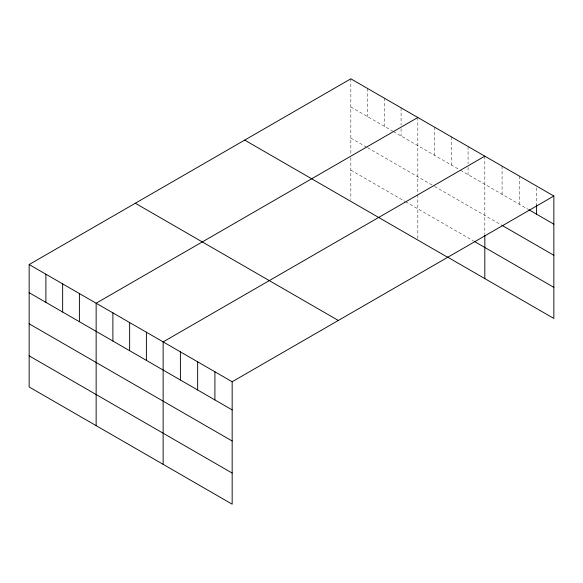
<?xml version="1.0" encoding="UTF-8"?>
<svg xmlns="http://www.w3.org/2000/svg" width="583" height="583" viewBox="0 0 583 583"><rect width="100%" height="100%" fill="white"/><g stroke="black" fill="none" stroke-linecap="round" stroke-linejoin="round"><path stroke-width="0.44" stroke-dasharray="2.92 2.19" d="M350.835 78.814L350.835 154.109M350.835 106.966L392.709 131.139M393.467 131.583L459.703 169.821M460.461 170.258L527.965 209.231M350.835 138.084L366.824 147.31M367.589 147.754L433.818 185.992M434.583 186.429L502.08 225.402M350.835 170.134L404.886 201.346M405.651 201.784L473.403 240.903M536.593 187.879L536.593 205.129M519.336 176.095L519.336 204.247M502.08 166.133L502.08 194.285M484.823 156.171L484.823 234.14M468.076 146.501L468.076 163.757M468.076 167.387L468.076 174.652M451.329 136.837L451.329 164.982M434.583 127.167L434.583 155.318M417.829 117.496L417.829 192.791M417.829 194.569L417.829 239.066M401.082 107.826L401.082 125.075M401.082 128.712L401.082 135.977M384.335 98.155L384.335 126.307M367.589 88.485L367.589 116.636M350.835 157.672L350.835 199.524"/><path stroke-width="0.87" d="M29.15 264.544L232.165 381.748L232.165 504.186L29.15 386.974L29.15 264.544L350.835 78.814L553.85 196.026L553.85 318.456L447.525 257.074M417.829 117.496L96.144 303.218L96.144 425.656M484.823 156.171L163.138 341.9L163.138 464.33M232.165 381.748L553.85 196.026M528.752 209.683L553.85 224.178M502.08 225.402L553.85 255.288M474.168 241.34L553.85 287.346M244.678 140.102L447.693 257.314M135.307 203.248L338.322 320.461M29.15 292.688L232.165 409.9M29.15 323.805L232.165 441.01M29.15 355.863L232.165 473.068M536.593 205.129L536.593 214.216M484.823 235.029L484.823 278.608M214.908 371.786L214.908 399.938M197.652 361.824L197.652 389.976M180.395 351.862L180.395 380.014M146.391 332.23L146.391 360.381M129.645 322.559L129.645 350.711M112.891 312.889L112.891 341.04M79.397 293.548L79.397 321.699M62.651 283.877L62.651 312.029M45.897 274.207L45.897 302.358"/></g></svg>
